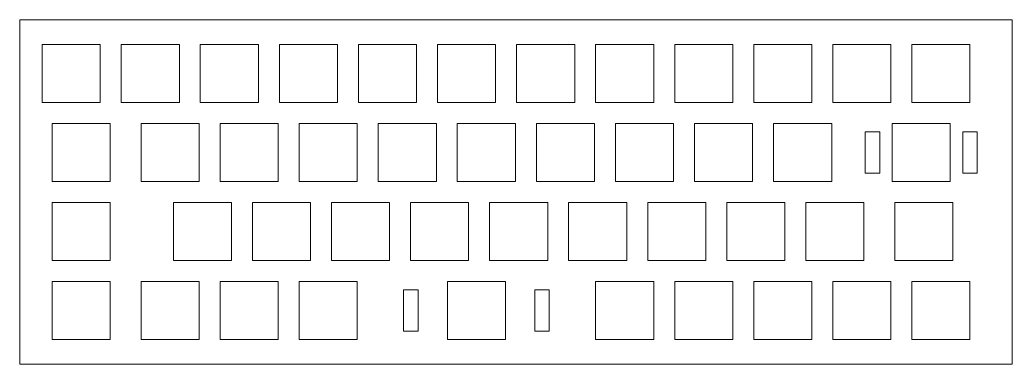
# Model space of a CAD drawing. Header units: inches. Extents: x 29 to 268, y -147 to -63.
import ezdxf

# ---------------------------------------------------------------- set-up
doc = ezdxf.new("R2010")
doc.units = ezdxf.units.IN
doc.header["$MEASUREMENT"] = 0
doc.layers.add('Layer 1', color=7, linetype='Continuous')

# ---------------------------------------------------------------- blocks, each defined once
blk = doc.blocks.new('block 4')
at = {"layer": 'Layer 1', "color": 242, "lineweight": 18, "true_color": 0xbe1621}
blk.add_lwpolyline([(48.34, -83.43), (34.34, -83.43), (34.34, -69.43), (48.34, -69.43), (48.34, -83.43)], dxfattribs=at)
blk = doc.blocks.new('block 5')
at = {"layer": 'Layer 1', "color": 242, "lineweight": 18, "true_color": 0xbe1621}
blk.add_lwpolyline([(67.39, -83.43), (53.39, -83.43), (53.39, -69.43), (67.39, -69.43), (67.39, -83.43)], dxfattribs=at)
blk = doc.blocks.new('block 6')
at = {"layer": 'Layer 1', "color": 242, "lineweight": 18, "true_color": 0xbe1621}
blk.add_lwpolyline([(86.44, -83.43), (72.44, -83.43), (72.44, -69.43), (86.44, -69.43), (86.44, -83.43)], dxfattribs=at)
blk = doc.blocks.new('block 7')
at = {"layer": 'Layer 1', "color": 242, "lineweight": 18, "true_color": 0xbe1621}
blk.add_lwpolyline([(105.49, -83.43), (91.49, -83.43), (91.49, -69.43), (105.49, -69.43), (105.49, -83.43)], dxfattribs=at)
blk = doc.blocks.new('block 8')
at = {"layer": 'Layer 1', "color": 242, "lineweight": 18, "true_color": 0xbe1621}
blk.add_lwpolyline([(124.54, -83.43), (110.54, -83.43), (110.54, -69.43), (124.54, -69.43), (124.54, -83.43)], dxfattribs=at)
blk = doc.blocks.new('block 9')
at = {"layer": 'Layer 1', "color": 242, "lineweight": 18, "true_color": 0xbe1621}
blk.add_lwpolyline([(143.59, -83.43), (129.59, -83.43), (129.59, -69.43), (143.59, -69.43), (143.59, -83.43)], dxfattribs=at)
blk = doc.blocks.new('block 10')
at = {"layer": 'Layer 1', "color": 242, "lineweight": 18, "true_color": 0xbe1621}
blk.add_lwpolyline([(162.64, -83.43), (148.64, -83.43), (148.64, -69.43), (162.64, -69.43), (162.64, -83.43)], dxfattribs=at)
blk = doc.blocks.new('block 11')
at = {"layer": 'Layer 1', "color": 242, "lineweight": 18, "true_color": 0xbe1621}
blk.add_lwpolyline([(181.69, -83.43), (167.69, -83.43), (167.69, -69.43), (181.69, -69.43), (181.69, -83.43)], dxfattribs=at)
blk = doc.blocks.new('block 12')
at = {"layer": 'Layer 1', "color": 242, "lineweight": 18, "true_color": 0xbe1621}
blk.add_lwpolyline([(200.74, -83.43), (186.74, -83.43), (186.74, -69.43), (200.74, -69.43), (200.74, -83.43)], dxfattribs=at)
blk = doc.blocks.new('block 13')
at = {"layer": 'Layer 1', "color": 242, "lineweight": 18, "true_color": 0xbe1621}
blk.add_lwpolyline([(219.79, -83.43), (205.79, -83.43), (205.79, -69.43), (219.79, -69.43), (219.79, -83.43)], dxfattribs=at)
blk = doc.blocks.new('block 14')
at = {"layer": 'Layer 1', "color": 242, "lineweight": 18, "true_color": 0xbe1621}
blk.add_lwpolyline([(238.84, -83.43), (224.84, -83.43), (224.84, -69.43), (238.84, -69.43), (238.84, -83.43)], dxfattribs=at)
blk = doc.blocks.new('block 15')
at = {"layer": 'Layer 1', "color": 242, "lineweight": 18, "true_color": 0xbe1621}
blk.add_lwpolyline([(257.89, -83.43), (243.89, -83.43), (243.89, -69.43), (257.89, -69.43), (257.89, -83.43)], dxfattribs=at)
blk = doc.blocks.new('block 3')
at = {"layer": 'Layer 1'}
for name in ['block 4', 'block 5', 'block 6', 'block 7', 'block 8', 'block 9', 'block 10', 'block 11', 'block 12', 'block 13', 'block 14', 'block 15']:
    blk.add_blockref(name, (0, 0), dxfattribs=at)
blk = doc.blocks.new('block 17')
at = {"layer": 'Layer 1', "color": 242, "lineweight": 18, "true_color": 0xbe1621}
blk.add_lwpolyline([(72.16, -102.48), (58.16, -102.48), (58.16, -88.48), (72.16, -88.48), (72.16, -102.48)], dxfattribs=at)
blk = doc.blocks.new('block 18')
at = {"layer": 'Layer 1', "color": 242, "lineweight": 18, "true_color": 0xbe1621}
blk.add_lwpolyline([(91.21, -102.48), (77.21, -102.48), (77.21, -88.48), (91.21, -88.48), (91.21, -102.48)], dxfattribs=at)
blk = doc.blocks.new('block 19')
at = {"layer": 'Layer 1', "color": 242, "lineweight": 18, "true_color": 0xbe1621}
blk.add_lwpolyline([(110.26, -102.48), (96.26, -102.48), (96.26, -88.48), (110.26, -88.48), (110.26, -102.48)], dxfattribs=at)
blk = doc.blocks.new('block 20')
at = {"layer": 'Layer 1', "color": 242, "lineweight": 18, "true_color": 0xbe1621}
blk.add_lwpolyline([(129.31, -102.48), (115.31, -102.48), (115.31, -88.48), (129.31, -88.48), (129.31, -102.48)], dxfattribs=at)
blk = doc.blocks.new('block 21')
at = {"layer": 'Layer 1', "color": 242, "lineweight": 18, "true_color": 0xbe1621}
blk.add_lwpolyline([(148.36, -102.48), (134.36, -102.48), (134.36, -88.48), (148.36, -88.48), (148.36, -102.48)], dxfattribs=at)
blk = doc.blocks.new('block 22')
at = {"layer": 'Layer 1', "color": 242, "lineweight": 18, "true_color": 0xbe1621}
blk.add_lwpolyline([(167.41, -102.48), (153.41, -102.48), (153.41, -88.48), (167.41, -88.48), (167.41, -102.48)], dxfattribs=at)
blk = doc.blocks.new('block 23')
at = {"layer": 'Layer 1', "color": 242, "lineweight": 18, "true_color": 0xbe1621}
blk.add_lwpolyline([(186.46, -102.48), (172.46, -102.48), (172.46, -88.48), (186.46, -88.48), (186.46, -102.48)], dxfattribs=at)
blk = doc.blocks.new('block 24')
at = {"layer": 'Layer 1', "color": 242, "lineweight": 18, "true_color": 0xbe1621}
blk.add_lwpolyline([(205.51, -102.48), (191.51, -102.48), (191.51, -88.48), (205.51, -88.48), (205.51, -102.48)], dxfattribs=at)
blk = doc.blocks.new('block 25')
at = {"layer": 'Layer 1', "color": 242, "lineweight": 18, "true_color": 0xbe1621}
blk.add_lwpolyline([(224.56, -102.48), (210.56, -102.48), (210.56, -88.48), (224.56, -88.48), (224.56, -102.48)], dxfattribs=at)
blk = doc.blocks.new('block 26')
at = {"layer": 'Layer 1', "color": 242, "lineweight": 18, "true_color": 0xbe1621}
blk.add_lwpolyline([(50.73, -102.48), (36.73, -102.48), (36.73, -88.48), (50.73, -88.48), (50.73, -102.48)], dxfattribs=at)
blk = doc.blocks.new('block 28')
at = {"layer": 'Layer 1', "color": 242, "lineweight": 18, "true_color": 0xbe1621}
for points in [[(236.13, -100.48), (232.63, -100.48), (232.63, -90.48), (236.13, -90.48), (236.13, -100.48)], [(259.63, -100.48), (256.13, -100.48), (256.13, -90.48), (259.63, -90.48), (259.63, -100.48)]]:
    blk.add_lwpolyline(points, dxfattribs=at)
blk = doc.blocks.new('block 27')
at = {"layer": 'Layer 1', "color": 242, "lineweight": 18, "true_color": 0xbe1621}
blk.add_lwpolyline([(253.13, -102.48), (239.13, -102.48), (239.13, -88.48), (253.13, -88.48), (253.13, -102.48)], dxfattribs=at)
at = {"layer": 'Layer 1'}
blk.add_blockref('block 28', (0, 0), dxfattribs=at)
blk = doc.blocks.new('block 16')
at = {"layer": 'Layer 1'}
for name in ['block 26', 'block 17', 'block 18', 'block 19', 'block 20', 'block 21', 'block 22', 'block 23', 'block 24', 'block 25', 'block 27']:
    blk.add_blockref(name, (0, 0), dxfattribs=at)
blk = doc.blocks.new('block 30')
at = {"layer": 'Layer 1', "color": 242, "lineweight": 18, "true_color": 0xbe1621}
blk.add_lwpolyline([(79.94, -121.53), (65.94, -121.53), (65.94, -107.53), (79.94, -107.53), (79.94, -121.53)], dxfattribs=at)
blk = doc.blocks.new('block 31')
at = {"layer": 'Layer 1', "color": 242, "lineweight": 18, "true_color": 0xbe1621}
blk.add_lwpolyline([(98.99, -121.53), (84.99, -121.53), (84.99, -107.53), (98.99, -107.53), (98.99, -121.53)], dxfattribs=at)
blk = doc.blocks.new('block 32')
at = {"layer": 'Layer 1', "color": 242, "lineweight": 18, "true_color": 0xbe1621}
blk.add_lwpolyline([(118.04, -121.53), (104.04, -121.53), (104.04, -107.53), (118.04, -107.53), (118.04, -121.53)], dxfattribs=at)
blk = doc.blocks.new('block 33')
at = {"layer": 'Layer 1', "color": 242, "lineweight": 18, "true_color": 0xbe1621}
blk.add_lwpolyline([(137.09, -121.53), (123.09, -121.53), (123.09, -107.53), (137.09, -107.53), (137.09, -121.53)], dxfattribs=at)
blk = doc.blocks.new('block 34')
at = {"layer": 'Layer 1', "color": 242, "lineweight": 18, "true_color": 0xbe1621}
blk.add_lwpolyline([(156.14, -121.53), (142.14, -121.53), (142.14, -107.53), (156.14, -107.53), (156.14, -121.53)], dxfattribs=at)
blk = doc.blocks.new('block 35')
at = {"layer": 'Layer 1', "color": 242, "lineweight": 18, "true_color": 0xbe1621}
blk.add_lwpolyline([(175.19, -121.53), (161.19, -121.53), (161.19, -107.53), (175.19, -107.53), (175.19, -121.53)], dxfattribs=at)
blk = doc.blocks.new('block 36')
at = {"layer": 'Layer 1', "color": 242, "lineweight": 18, "true_color": 0xbe1621}
blk.add_lwpolyline([(194.24, -121.53), (180.24, -121.53), (180.24, -107.53), (194.24, -107.53), (194.24, -121.53)], dxfattribs=at)
blk = doc.blocks.new('block 37')
at = {"layer": 'Layer 1', "color": 242, "lineweight": 18, "true_color": 0xbe1621}
blk.add_lwpolyline([(213.29, -121.53), (199.29, -121.53), (199.29, -107.53), (213.29, -107.53), (213.29, -121.53)], dxfattribs=at)
blk = doc.blocks.new('block 38')
at = {"layer": 'Layer 1', "color": 242, "lineweight": 18, "true_color": 0xbe1621}
blk.add_lwpolyline([(232.34, -121.53), (218.34, -121.53), (218.34, -107.53), (232.34, -107.53), (232.34, -121.53)], dxfattribs=at)
blk = doc.blocks.new('block 39')
at = {"layer": 'Layer 1', "color": 242, "lineweight": 18, "true_color": 0xbe1621}
blk.add_lwpolyline([(50.73, -121.53), (36.73, -121.53), (36.73, -107.53), (50.73, -107.53), (50.73, -121.53)], dxfattribs=at)
blk = doc.blocks.new('block 40')
at = {"layer": 'Layer 1', "color": 242, "lineweight": 18, "true_color": 0xbe1621}
blk.add_lwpolyline([(253.77, -121.53), (239.77, -121.53), (239.77, -107.53), (253.77, -107.53), (253.77, -121.53)], dxfattribs=at)
blk = doc.blocks.new('block 29')
at = {"layer": 'Layer 1'}
for name in ['block 39', 'block 30', 'block 31', 'block 32', 'block 33', 'block 34', 'block 35', 'block 36', 'block 37', 'block 38', 'block 40']:
    blk.add_blockref(name, (0, 0), dxfattribs=at)
blk = doc.blocks.new('block 42')
at = {"layer": 'Layer 1', "color": 242, "lineweight": 18, "true_color": 0xbe1621}
blk.add_lwpolyline([(72.16, -140.58), (58.16, -140.58), (58.16, -126.58), (72.16, -126.58), (72.16, -140.58)], dxfattribs=at)
blk = doc.blocks.new('block 43')
at = {"layer": 'Layer 1', "color": 242, "lineweight": 18, "true_color": 0xbe1621}
blk.add_lwpolyline([(91.21, -140.58), (77.21, -140.58), (77.21, -126.58), (91.21, -126.58), (91.21, -140.58)], dxfattribs=at)
blk = doc.blocks.new('block 44')
at = {"layer": 'Layer 1', "color": 242, "lineweight": 18, "true_color": 0xbe1621}
blk.add_lwpolyline([(110.26, -140.58), (96.26, -140.58), (96.26, -126.58), (110.26, -126.58), (110.26, -140.58)], dxfattribs=at)
blk = doc.blocks.new('block 46')
at = {"layer": 'Layer 1', "color": 242, "lineweight": 18, "true_color": 0xbe1621}
for points in [[(124.93, -138.58), (121.43, -138.58), (121.43, -128.58), (124.93, -128.58), (124.93, -138.58)], [(156.52, -138.58), (153.02, -138.58), (153.02, -128.58), (156.52, -128.58), (156.52, -138.58)]]:
    blk.add_lwpolyline(points, dxfattribs=at)
blk = doc.blocks.new('block 45')
at = {"layer": 'Layer 1', "color": 242, "lineweight": 18, "true_color": 0xbe1621}
blk.add_lwpolyline([(145.98, -140.58), (131.98, -140.58), (131.98, -126.58), (145.98, -126.58), (145.98, -140.58)], dxfattribs=at)
at = {"layer": 'Layer 1'}
blk.add_blockref('block 46', (0, 0), dxfattribs=at)
blk = doc.blocks.new('block 47')
at = {"layer": 'Layer 1', "color": 242, "lineweight": 18, "true_color": 0xbe1621}
blk.add_lwpolyline([(181.69, -140.58), (167.69, -140.58), (167.69, -126.58), (181.69, -126.58), (181.69, -140.58)], dxfattribs=at)
blk = doc.blocks.new('block 48')
at = {"layer": 'Layer 1', "color": 242, "lineweight": 18, "true_color": 0xbe1621}
blk.add_lwpolyline([(200.74, -140.58), (186.74, -140.58), (186.74, -126.58), (200.74, -126.58), (200.74, -140.58)], dxfattribs=at)
blk = doc.blocks.new('block 49')
at = {"layer": 'Layer 1', "color": 242, "lineweight": 18, "true_color": 0xbe1621}
blk.add_lwpolyline([(219.79, -140.58), (205.79, -140.58), (205.79, -126.58), (219.79, -126.58), (219.79, -140.58)], dxfattribs=at)
blk = doc.blocks.new('block 50')
at = {"layer": 'Layer 1', "color": 242, "lineweight": 18, "true_color": 0xbe1621}
blk.add_lwpolyline([(238.84, -140.58), (224.84, -140.58), (224.84, -126.58), (238.84, -126.58), (238.84, -140.58)], dxfattribs=at)
blk = doc.blocks.new('block 51')
at = {"layer": 'Layer 1', "color": 242, "lineweight": 18, "true_color": 0xbe1621}
blk.add_lwpolyline([(50.73, -140.58), (36.73, -140.58), (36.73, -126.58), (50.73, -126.58), (50.73, -140.58)], dxfattribs=at)
blk = doc.blocks.new('block 52')
at = {"layer": 'Layer 1', "color": 242, "lineweight": 18, "true_color": 0xbe1621}
blk.add_lwpolyline([(257.89, -140.58), (243.89, -140.58), (243.89, -126.58), (257.89, -126.58), (257.89, -140.58)], dxfattribs=at)
blk = doc.blocks.new('block 41')
at = {"layer": 'Layer 1'}
for name in ['block 51', 'block 42', 'block 43', 'block 44', 'block 45', 'block 47', 'block 48', 'block 49', 'block 50', 'block 52']:
    blk.add_blockref(name, (0, 0), dxfattribs=at)
blk = doc.blocks.new('block 2')
at = {"layer": 'Layer 1'}
for name in ['block 3', 'block 16', 'block 29', 'block 41']:
    blk.add_blockref(name, (0, 0), dxfattribs=at)

msp = doc.modelspace()

# ---------------------------------------------------------------- linework, layer by layer
at = {"layer": 'Layer 1', "color": 242, "lineweight": 18, "true_color": 0xbe1621}
msp.add_lwpolyline([(268.05, -146.51), (28.95, -146.51), (28.95, -63.49), (268.05, -63.49), (268.05, -146.51)], dxfattribs=at)

# ---------------------------------------------------------------- block references
at = {"layer": 'Layer 1'}
msp.add_blockref('block 2', (0, 0), dxfattribs=at)

doc.saveas('drawing.dxf')
